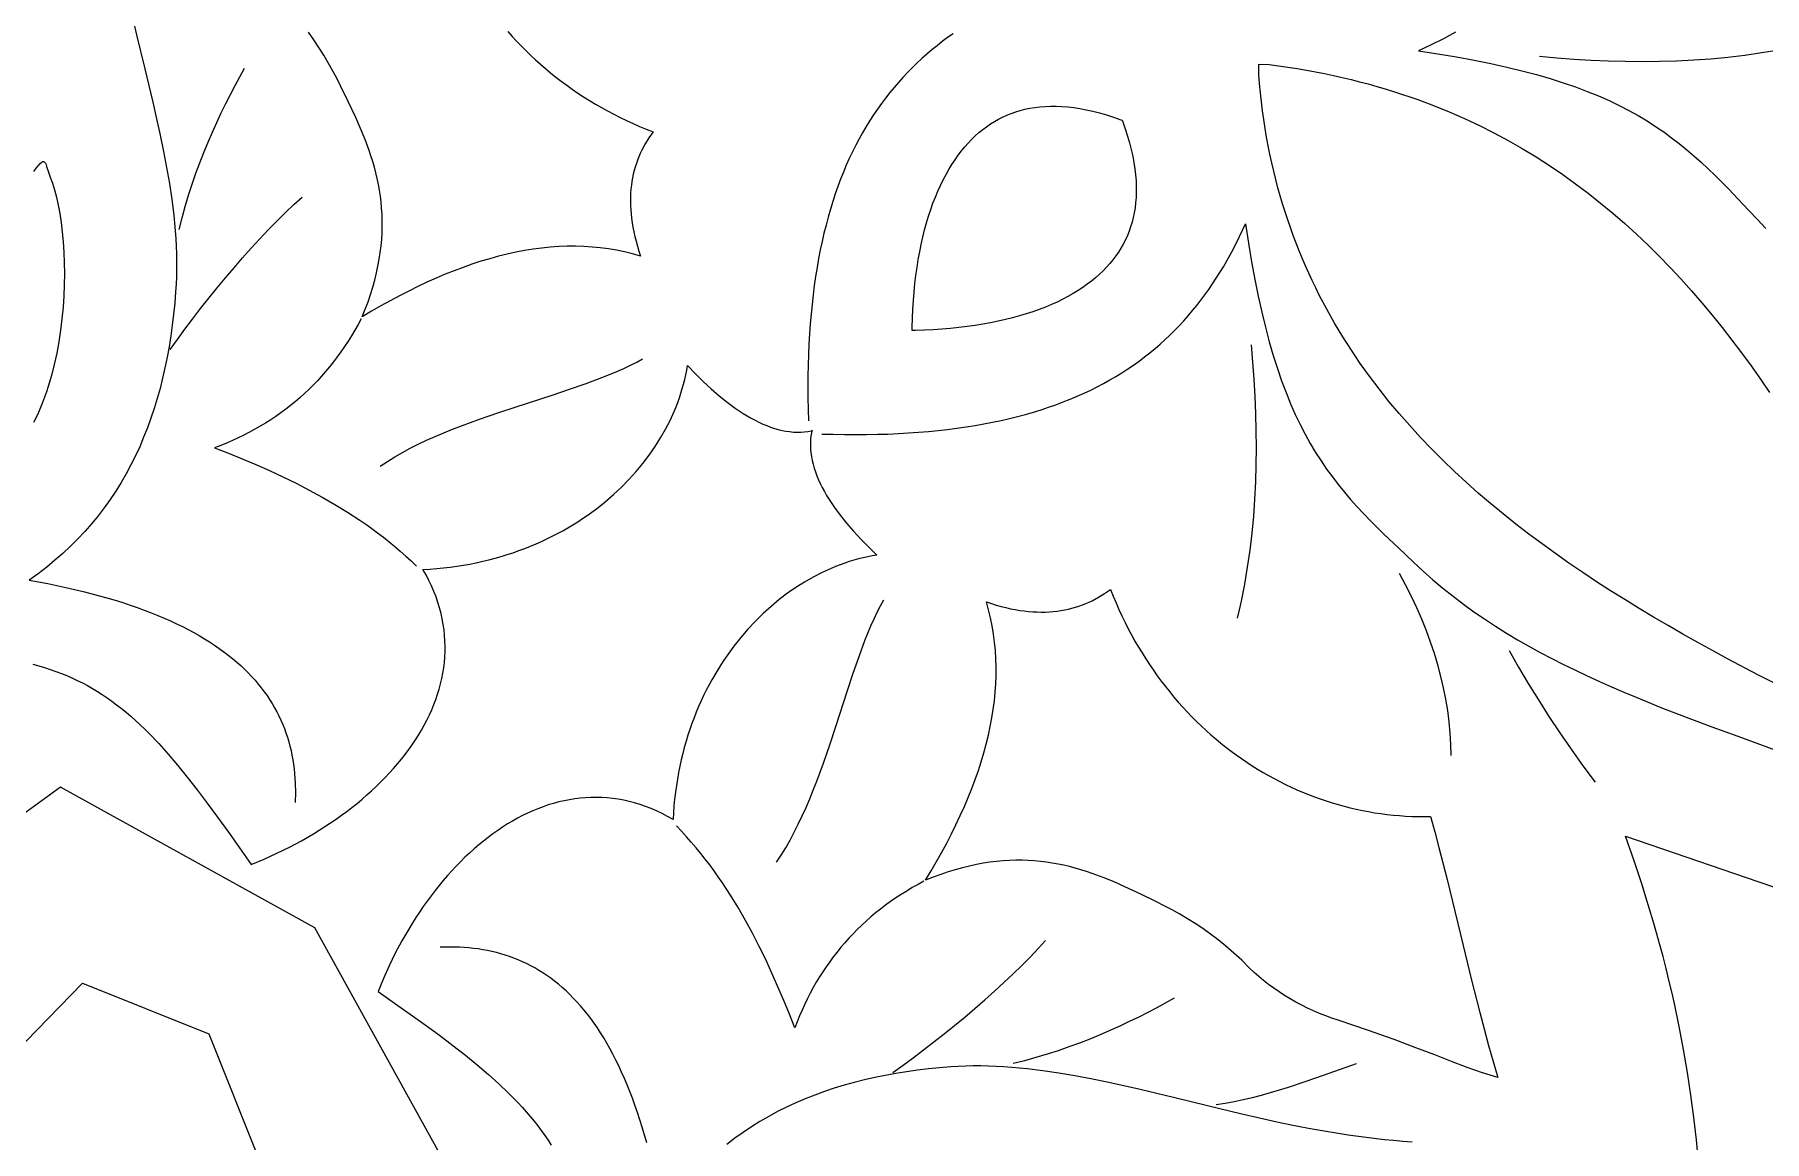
# Model space of a CAD drawing. Extents: x -332 to 348, y -263 to 352.
# Drawn here: x -240.91 to -206.99, y 170.19 to 191.89 of the extents above; entities that cross this region are included whole.
import ezdxf

# ---------------------------------------------------------------- set-up
doc = ezdxf.new("R2010")
doc.units = 0
doc.layers.add('LAYER_1', color=18, linetype='CONTINUOUS')
doc.layers.add('LAYER_2', color=174, linetype='CONTINUOUS')

msp = doc.modelspace()

# ---------------------------------------------------------------- linework, layer by layer
at = {"layer": 'LAYER_1'}
for points in [[(-231.63, 191.948), (-231.545, 191.853), (-231.458, 191.758), (-231.368, 191.666), (-231.277, 191.574), (-231.183, 191.484), (-231.088, 191.395), (-230.991, 191.308), (-230.891, 191.223), (-230.79, 191.139), (-230.687, 191.056), (-230.581, 190.975), (-230.474, 190.896), (-230.365, 190.819), (-230.255, 190.743), (-230.142, 190.669), (-230.027, 190.597), (-229.911, 190.527), (-229.792, 190.458), (-229.672, 190.391), (-229.55, 190.327), (-229.426, 190.264), (-229.301, 190.203), (-229.174, 190.144), (-229.044, 190.087), (-228.914, 190.032), (-228.781, 189.98), (-228.862, 189.864), (-228.935, 189.745), (-229.001, 189.621), (-229.031, 189.558), (-229.059, 189.493), (-229.085, 189.427), (-229.109, 189.36), (-229.131, 189.292), (-229.151, 189.223), (-229.168, 189.152), (-229.183, 189.08), (-229.196, 189.007), (-229.207, 188.933), (-229.215, 188.857), (-229.221, 188.78), (-229.224, 188.701), (-229.225, 188.621), (-229.224, 188.54), (-229.219, 188.457), (-229.212, 188.373), (-229.203, 188.287), (-229.191, 188.2), (-229.176, 188.111), (-229.158, 188.02), (-229.137, 187.928), (-229.114, 187.835), (-229.087, 187.739), (-229.058, 187.642), (-229.026, 187.544), (-229.182, 187.588), (-229.339, 187.626), (-229.497, 187.659), (-229.656, 187.686), (-229.816, 187.707), (-229.977, 187.723), (-230.139, 187.733), (-230.302, 187.738), (-230.466, 187.737), (-230.631, 187.731), (-230.797, 187.72), (-230.964, 187.703), (-231.132, 187.681), (-231.3, 187.654), (-231.47, 187.622), (-231.641, 187.585), (-231.812, 187.542), (-231.984, 187.495), (-232.158, 187.443), (-232.332, 187.387), (-232.507, 187.325), (-232.682, 187.259), (-232.859, 187.188), (-233.036, 187.113), (-233.215, 187.033), (-233.394, 186.949), (-233.573, 186.86), (-233.754, 186.767), (-233.935, 186.67), (-234.117, 186.569), (-234.3, 186.463), (-234.484, 186.353), (-234.424, 186.503), (-234.37, 186.649), (-234.321, 186.794), (-234.277, 186.936), (-234.239, 187.076), (-234.204, 187.214), (-234.175, 187.349), (-234.15, 187.483), (-234.13, 187.614), (-234.114, 187.744), (-234.102, 187.872), (-234.095, 187.998), (-234.091, 188.122), (-234.091, 188.245), (-234.095, 188.366), (-234.103, 188.485), (-234.114, 188.604), (-234.128, 188.721), (-234.146, 188.836), (-234.166, 188.951), (-234.19, 189.064), (-234.216, 189.177), (-234.246, 189.288), (-234.278, 189.399), (-234.312, 189.509), (-234.349, 189.618), (-234.429, 189.834), (-234.517, 190.048), (-234.612, 190.261), (-234.758, 190.574), (-234.907, 190.882), (-234.984, 191.034), (-235.065, 191.185), (-235.149, 191.336), (-235.238, 191.487), (-235.332, 191.637), (-235.432, 191.788), (-235.539, 191.939)], [(-206.523, 179.033), (-207.119, 179.338), (-207.711, 179.651), (-208.005, 179.81), (-208.297, 179.971), (-208.587, 180.134), (-208.875, 180.299), (-209.161, 180.466), (-209.445, 180.636), (-209.726, 180.809), (-210.004, 180.984), (-210.279, 181.161), (-210.552, 181.342), (-210.821, 181.525), (-211.086, 181.712), (-211.349, 181.901), (-211.607, 182.094), (-211.861, 182.29), (-212.112, 182.49), (-212.358, 182.693), (-212.599, 182.9), (-212.836, 183.11), (-213.068, 183.324), (-213.295, 183.542), (-213.517, 183.765), (-213.734, 183.991), (-213.945, 184.222), (-214.151, 184.456), (-214.351, 184.696), (-214.544, 184.94), (-214.732, 185.188), (-214.913, 185.441), (-215.088, 185.699), (-215.255, 185.963), (-215.417, 186.231), (-215.571, 186.504), (-215.717, 186.782), (-215.788, 186.924), (-215.857, 187.066), (-215.924, 187.21), (-215.989, 187.355), (-216.052, 187.502), (-216.113, 187.65), (-216.172, 187.8), (-216.229, 187.951), (-216.284, 188.103), (-216.337, 188.257), (-216.388, 188.412), (-216.437, 188.569), (-216.483, 188.728), (-216.528, 188.887), (-216.571, 189.049), (-216.611, 189.212), (-216.649, 189.376), (-216.685, 189.542), (-216.719, 189.709), (-216.75, 189.878), (-216.779, 190.049), (-216.806, 190.221), (-216.83, 190.395), (-216.853, 190.571), (-216.872, 190.748), (-216.89, 190.927), (-216.905, 191.107), (-216.903, 191.307), (-216.702, 191.302), (-216.516, 191.277), (-216.332, 191.25), (-216.15, 191.221), (-215.97, 191.191), (-215.791, 191.158), (-215.615, 191.123), (-215.44, 191.086), (-215.267, 191.047), (-215.095, 191.007), (-214.926, 190.964), (-214.758, 190.92), (-214.592, 190.873), (-214.427, 190.825), (-214.264, 190.775), (-214.103, 190.723), (-213.944, 190.669), (-213.786, 190.613), (-213.475, 190.496), (-213.17, 190.373), (-212.871, 190.242), (-212.579, 190.105), (-212.293, 189.961), (-212.012, 189.81), (-211.737, 189.653), (-211.467, 189.49), (-211.204, 189.321), (-210.945, 189.146), (-210.692, 188.965), (-210.443, 188.778), (-210.2, 188.586), (-209.962, 188.388), (-209.728, 188.186), (-209.499, 187.978), (-209.275, 187.765), (-209.055, 187.547), (-208.839, 187.324), (-208.627, 187.097), (-208.419, 186.866), (-208.215, 186.63), (-208.015, 186.39), (-207.819, 186.146), (-207.626, 185.898), (-207.437, 185.646), (-207.251, 185.391), (-207.068, 185.132), (-206.888, 184.87)], [(-240.925, 189.204), (-240.875, 189.272), (-240.832, 189.324), (-240.797, 189.362), (-240.769, 189.387), (-240.746, 189.399), (-240.736, 189.401), (-240.727, 189.399), (-240.718, 189.396), (-240.711, 189.389), (-240.697, 189.369), (-240.684, 189.34), (-240.672, 189.303), (-240.642, 189.208), (-240.623, 189.153), (-240.6, 189.093), (-240.556, 188.975), (-240.515, 188.844), (-240.477, 188.7), (-240.443, 188.545), (-240.413, 188.378), (-240.387, 188.201), (-240.365, 188.016), (-240.347, 187.822), (-240.334, 187.621), (-240.326, 187.414), (-240.324, 187.201), (-240.327, 186.984), (-240.336, 186.764), (-240.35, 186.541), (-240.371, 186.317), (-240.399, 186.091), (-240.433, 185.867), (-240.474, 185.643), (-240.522, 185.422), (-240.578, 185.203), (-240.641, 184.989), (-240.676, 184.884), (-240.713, 184.78), (-240.751, 184.677), (-240.792, 184.576), (-240.835, 184.477), (-240.88, 184.38), (-240.927, 184.284)], [(-240.941, 179.541), (-240.825, 179.51), (-240.712, 179.477), (-240.6, 179.441), (-240.491, 179.403), (-240.384, 179.363), (-240.278, 179.32), (-240.175, 179.275), (-240.072, 179.227), (-239.972, 179.177), (-239.872, 179.124), (-239.774, 179.068), (-239.678, 179.01), (-239.582, 178.949), (-239.487, 178.885), (-239.393, 178.818), (-239.3, 178.749), (-239.207, 178.676), (-239.115, 178.601), (-239.023, 178.522), (-238.932, 178.441), (-238.84, 178.356), (-238.749, 178.269), (-238.658, 178.178), (-238.475, 177.986), (-238.291, 177.781), (-238.105, 177.562), (-237.915, 177.329), (-237.722, 177.082), (-237.523, 176.819), (-237.319, 176.542), (-237.108, 176.249), (-236.89, 175.941), (-236.664, 175.616), (-236.408, 175.721), (-236.158, 175.835), (-235.913, 175.955), (-235.674, 176.083), (-235.442, 176.217), (-235.328, 176.287), (-235.216, 176.358), (-235.106, 176.43), (-234.998, 176.504), (-234.891, 176.58), (-234.787, 176.657), (-234.685, 176.735), (-234.585, 176.815), (-234.487, 176.896), (-234.392, 176.979), (-234.299, 177.063), (-234.208, 177.148), (-234.119, 177.234), (-234.033, 177.321), (-233.95, 177.41), (-233.869, 177.499), (-233.791, 177.59), (-233.715, 177.682), (-233.643, 177.774), (-233.573, 177.868), (-233.506, 177.963), (-233.442, 178.058), (-233.38, 178.155), (-233.322, 178.252), (-233.268, 178.35), (-233.216, 178.449), (-233.167, 178.549), (-233.122, 178.649), (-233.08, 178.75), (-233.042, 178.852), (-233.007, 178.954), (-232.976, 179.057), (-232.948, 179.16), (-232.923, 179.264), (-232.903, 179.369), (-232.886, 179.474), (-232.873, 179.579), (-232.864, 179.685), (-232.859, 179.791), (-232.858, 179.897), (-232.861, 180.004), (-232.868, 180.111), (-232.879, 180.218), (-232.894, 180.325), (-232.914, 180.433), (-232.938, 180.54), (-232.966, 180.648), (-232.999, 180.756), (-233.036, 180.863), (-233.078, 180.971), (-233.125, 181.079), (-233.176, 181.186), (-233.232, 181.294), (-233.293, 181.401), (-233.157, 181.409), (-233.022, 181.419), (-232.89, 181.432), (-232.758, 181.448), (-232.628, 181.466), (-232.499, 181.486), (-232.372, 181.508), (-232.247, 181.533), (-232.122, 181.561), (-232, 181.59), (-231.879, 181.622), (-231.759, 181.656), (-231.641, 181.692), (-231.525, 181.73), (-231.41, 181.77), (-231.297, 181.812), (-231.186, 181.857), (-231.076, 181.903), (-230.968, 181.951), (-230.861, 182), (-230.757, 182.052), (-230.653, 182.106), (-230.552, 182.161), (-230.453, 182.217), (-230.355, 182.276), (-230.259, 182.336), (-230.165, 182.398), (-230.073, 182.461), (-229.893, 182.591), (-229.722, 182.728), (-229.558, 182.869), (-229.402, 183.015), (-229.253, 183.166), (-229.113, 183.322), (-228.981, 183.481), (-228.857, 183.644), (-228.742, 183.81), (-228.635, 183.979), (-228.537, 184.151), (-228.448, 184.325), (-228.368, 184.501), (-228.331, 184.589), (-228.297, 184.678), (-228.265, 184.767), (-228.235, 184.857), (-228.208, 184.947), (-228.182, 185.037), (-228.16, 185.127), (-228.139, 185.218), (-228.122, 185.308), (-228.106, 185.398), (-227.952, 185.238), (-227.796, 185.085), (-227.64, 184.941), (-227.484, 184.805), (-227.327, 184.68), (-227.171, 184.565), (-227.093, 184.512), (-227.015, 184.461), (-226.937, 184.413), (-226.86, 184.369), (-226.782, 184.327), (-226.705, 184.288), (-226.629, 184.253), (-226.552, 184.221), (-226.476, 184.192), (-226.401, 184.167), (-226.326, 184.146), (-226.251, 184.128), (-226.177, 184.113), (-226.103, 184.103), (-226.03, 184.096), (-225.958, 184.093), (-225.886, 184.094), (-225.815, 184.099), (-225.744, 184.109), (-225.675, 184.122), (-225.663, 184.134), (-225.666, 184.125), (-225.656, 184.127), (-225.668, 184.115), (-225.681, 184.046), (-225.691, 183.975), (-225.696, 183.904), (-225.697, 183.832), (-225.694, 183.76), (-225.687, 183.687), (-225.677, 183.613), (-225.662, 183.539), (-225.644, 183.464), (-225.623, 183.389), (-225.598, 183.314), (-225.569, 183.238), (-225.537, 183.161), (-225.502, 183.085), (-225.463, 183.008), (-225.421, 182.93), (-225.377, 182.853), (-225.329, 182.775), (-225.278, 182.697), (-225.225, 182.619), (-225.11, 182.463), (-224.985, 182.306), (-224.849, 182.15), (-224.705, 181.994), (-224.552, 181.838), (-224.392, 181.684), (-224.482, 181.668), (-224.573, 181.651), (-224.663, 181.63), (-224.753, 181.608), (-224.843, 181.583), (-224.933, 181.555), (-225.023, 181.525), (-225.112, 181.493), (-225.201, 181.459), (-225.29, 181.422), (-225.465, 181.342), (-225.639, 181.253), (-225.811, 181.155), (-225.98, 181.048), (-226.146, 180.933), (-226.309, 180.809), (-226.468, 180.677), (-226.624, 180.537), (-226.775, 180.388), (-226.921, 180.232), (-227.062, 180.068), (-227.199, 179.897), (-227.329, 179.717), (-227.392, 179.625), (-227.454, 179.531), (-227.514, 179.435), (-227.573, 179.337), (-227.629, 179.238), (-227.684, 179.137), (-227.738, 179.034), (-227.79, 178.929), (-227.839, 178.822), (-227.887, 178.714), (-227.933, 178.604), (-227.978, 178.493), (-228.02, 178.38), (-228.06, 178.265), (-228.098, 178.149), (-228.134, 178.031), (-228.168, 177.911), (-228.2, 177.79), (-228.229, 177.668), (-228.257, 177.543), (-228.282, 177.418), (-228.304, 177.291), (-228.324, 177.162), (-228.342, 177.032), (-228.358, 176.9), (-228.371, 176.768), (-228.381, 176.633), (-228.389, 176.497), (-228.496, 176.558), (-228.603, 176.614), (-228.711, 176.665), (-228.819, 176.712), (-228.927, 176.754), (-229.034, 176.791), (-229.142, 176.824), (-229.25, 176.852), (-229.357, 176.876), (-229.465, 176.896), (-229.572, 176.911), (-229.679, 176.922), (-229.786, 176.929), (-229.893, 176.932), (-229.999, 176.931), (-230.105, 176.926), (-230.211, 176.917), (-230.316, 176.904), (-230.421, 176.887), (-230.526, 176.867), (-230.63, 176.842), (-230.733, 176.814), (-230.836, 176.783), (-230.938, 176.748), (-231.04, 176.71), (-231.141, 176.668), (-231.241, 176.623), (-231.341, 176.574), (-231.44, 176.522), (-231.538, 176.468), (-231.635, 176.41), (-231.732, 176.348), (-231.827, 176.284), (-231.922, 176.217), (-232.016, 176.148), (-232.108, 176.075), (-232.2, 175.999), (-232.291, 175.921), (-232.38, 175.84), (-232.469, 175.757), (-232.556, 175.671), (-232.642, 175.582), (-232.727, 175.491), (-232.811, 175.398), (-232.894, 175.303), (-232.975, 175.205), (-233.055, 175.105), (-233.133, 175.003), (-233.21, 174.899), (-233.286, 174.792), (-233.36, 174.684), (-233.432, 174.574), (-233.503, 174.462), (-233.573, 174.348), (-233.707, 174.116), (-233.835, 173.877), (-233.955, 173.632), (-234.069, 173.382), (-234.174, 173.126), (-233.849, 172.9), (-233.541, 172.682), (-233.248, 172.471), (-232.971, 172.267), (-232.708, 172.068), (-232.461, 171.875), (-232.228, 171.685), (-232.009, 171.499), (-231.804, 171.315), (-231.613, 171.132), (-231.522, 171.041), (-231.434, 170.95), (-231.349, 170.858), (-231.268, 170.767), (-231.189, 170.675), (-231.114, 170.583), (-231.041, 170.49), (-230.972, 170.397), (-230.905, 170.303), (-230.841, 170.208), (-230.78, 170.112)], [(-232.658, 169.388), (-235.415, 174.375), (-240.402, 177.132), (-242.778, 175.406)], [(-208.28, 169.784), (-208.321, 170.218), (-208.371, 170.656), (-208.429, 171.096), (-208.496, 171.54), (-208.573, 171.987), (-208.659, 172.437), (-208.755, 172.891), (-208.807, 173.119), (-208.861, 173.348), (-208.917, 173.578), (-208.977, 173.809), (-209.038, 174.041), (-209.103, 174.273), (-209.17, 174.507), (-209.24, 174.742), (-209.312, 174.977), (-209.387, 175.214), (-209.465, 175.451), (-209.546, 175.689), (-209.63, 175.929), (-209.716, 176.169), (-206.621, 175.112)]]:
    msp.add_lwpolyline(points, dxfattribs=at)
for points in [[(-220.879, 190.484), (-220.767, 190.479), (-220.651, 190.47), (-220.533, 190.456), (-220.411, 190.438), (-220.286, 190.415), (-220.157, 190.386), (-220.025, 190.353), (-219.89, 190.314), (-219.752, 190.269), (-219.611, 190.219), (-219.582, 190.208), (-219.571, 190.179), (-219.521, 190.038), (-219.476, 189.9), (-219.437, 189.765), (-219.404, 189.633), (-219.375, 189.504), (-219.352, 189.379), (-219.334, 189.257), (-219.32, 189.139), (-219.311, 189.023), (-219.306, 188.911), (-219.306, 188.802), (-219.31, 188.696), (-219.318, 188.593), (-219.33, 188.493), (-219.346, 188.396), (-219.366, 188.301), (-219.389, 188.209), (-219.416, 188.12), (-219.447, 188.032), (-219.481, 187.947), (-219.519, 187.864), (-219.561, 187.782), (-219.606, 187.703), (-219.654, 187.625), (-219.707, 187.548), (-219.763, 187.473), (-219.823, 187.4), (-219.887, 187.328), (-219.955, 187.258), (-220.027, 187.189), (-220.103, 187.122), (-220.183, 187.057), (-220.267, 186.992), (-220.355, 186.93), (-220.447, 186.869), (-220.544, 186.81), (-220.645, 186.753), (-220.749, 186.698), (-220.858, 186.645), (-220.971, 186.594), (-221.088, 186.545), (-221.209, 186.498), (-221.334, 186.454), (-221.463, 186.411), (-221.595, 186.372), (-221.731, 186.334), (-221.871, 186.299), (-222.015, 186.267), (-222.162, 186.237), (-222.313, 186.209), (-222.467, 186.185), (-222.624, 186.163), (-222.785, 186.143), (-222.949, 186.127), (-223.116, 186.113), (-223.286, 186.102), (-223.459, 186.094), (-223.636, 186.089), (-223.702, 186.088), (-223.701, 186.154), (-223.696, 186.331), (-223.688, 186.504), (-223.677, 186.674), (-223.663, 186.841), (-223.647, 187.005), (-223.627, 187.166), (-223.605, 187.323), (-223.581, 187.477), (-223.553, 187.628), (-223.523, 187.775), (-223.491, 187.919), (-223.456, 188.059), (-223.418, 188.195), (-223.379, 188.327), (-223.336, 188.456), (-223.292, 188.581), (-223.245, 188.702), (-223.196, 188.819), (-223.145, 188.932), (-223.092, 189.041), (-223.037, 189.145), (-222.98, 189.246), (-222.921, 189.343), (-222.86, 189.435), (-222.798, 189.523), (-222.733, 189.607), (-222.668, 189.687), (-222.601, 189.763), (-222.532, 189.835), (-222.462, 189.903), (-222.39, 189.967), (-222.317, 190.027), (-222.242, 190.083), (-222.165, 190.136), (-222.087, 190.184), (-222.008, 190.229), (-221.926, 190.271), (-221.843, 190.309), (-221.758, 190.343), (-221.67, 190.374), (-221.581, 190.401), (-221.489, 190.424), (-221.394, 190.444), (-221.297, 190.46), (-221.197, 190.472), (-221.094, 190.48), (-220.988, 190.484)], [(-219.758, 180.876), (-219.703, 180.746), (-219.646, 180.617), (-219.587, 180.489), (-219.526, 180.364), (-219.464, 180.24), (-219.399, 180.118), (-219.332, 179.998), (-219.264, 179.879), (-219.193, 179.763), (-219.121, 179.648), (-219.047, 179.536), (-218.971, 179.425), (-218.894, 179.316), (-218.815, 179.209), (-218.734, 179.103), (-218.651, 179), (-218.567, 178.899), (-218.482, 178.799), (-218.395, 178.702), (-218.306, 178.607), (-218.216, 178.513), (-218.125, 178.422), (-218.032, 178.332), (-217.937, 178.245), (-217.842, 178.16), (-217.745, 178.077), (-217.647, 177.995), (-217.547, 177.916), (-217.447, 177.839), (-217.345, 177.764), (-217.242, 177.692), (-217.138, 177.621), (-217.033, 177.552), (-216.927, 177.486), (-216.82, 177.422), (-216.711, 177.36), (-216.602, 177.3), (-216.492, 177.242), (-216.381, 177.187), (-216.27, 177.134), (-216.157, 177.083), (-216.044, 177.034), (-215.929, 176.988), (-215.814, 176.944), (-215.699, 176.902), (-215.583, 176.863), (-215.466, 176.825), (-215.348, 176.791), (-215.23, 176.758), (-215.112, 176.728), (-214.993, 176.7), (-214.873, 176.675), (-214.753, 176.652), (-214.632, 176.631), (-214.512, 176.613), (-214.391, 176.598), (-214.269, 176.584), (-214.147, 176.574), (-214.025, 176.565), (-213.903, 176.56), (-213.781, 176.556), (-213.658, 176.555), (-213.535, 176.557), (-213.453, 176.258), (-213.372, 175.952), (-213.212, 175.325), (-212.898, 174.029), (-212.737, 173.372), (-212.572, 172.717), (-212.486, 172.392), (-212.398, 172.07), (-212.308, 171.752), (-212.215, 171.437), (-212.369, 171.485), (-212.52, 171.534), (-212.817, 171.638), (-213.122, 171.754), (-213.451, 171.881), (-213.822, 172.024), (-214.251, 172.183), (-214.754, 172.361), (-215.039, 172.459), (-215.348, 172.561), (-215.469, 172.602), (-215.59, 172.647), (-215.71, 172.695), (-215.829, 172.746), (-215.946, 172.8), (-216.062, 172.858), (-216.177, 172.918), (-216.289, 172.981), (-216.399, 173.047), (-216.506, 173.116), (-216.611, 173.188), (-216.713, 173.262), (-216.811, 173.339), (-216.905, 173.418), (-216.996, 173.5), (-217.083, 173.584), (-217.239, 173.738), (-217.394, 173.88), (-217.547, 174.013), (-217.7, 174.136), (-217.851, 174.251), (-218.002, 174.358), (-218.153, 174.458), (-218.303, 174.552), (-218.454, 174.641), (-218.605, 174.725), (-218.756, 174.806), (-218.908, 174.883), (-219.216, 175.032), (-219.529, 175.178), (-219.742, 175.273), (-219.956, 175.361), (-220.172, 175.441), (-220.281, 175.478), (-220.391, 175.512), (-220.502, 175.544), (-220.613, 175.574), (-220.726, 175.6), (-220.839, 175.624), (-220.954, 175.644), (-221.069, 175.662), (-221.186, 175.676), (-221.305, 175.687), (-221.424, 175.695), (-221.545, 175.699), (-221.668, 175.699), (-221.792, 175.695), (-221.919, 175.688), (-222.046, 175.676), (-222.176, 175.66), (-222.307, 175.64), (-222.441, 175.615), (-222.576, 175.586), (-222.714, 175.552), (-222.854, 175.513), (-222.996, 175.469), (-223.141, 175.42), (-223.287, 175.366), (-223.437, 175.306), (-223.327, 175.49), (-223.222, 175.673), (-223.12, 175.855), (-223.023, 176.036), (-222.93, 176.217), (-222.841, 176.396), (-222.757, 176.575), (-222.677, 176.754), (-222.602, 176.931), (-222.531, 177.108), (-222.465, 177.283), (-222.403, 177.458), (-222.347, 177.632), (-222.295, 177.806), (-222.248, 177.978), (-222.205, 178.149), (-222.168, 178.32), (-222.136, 178.49), (-222.109, 178.658), (-222.087, 178.826), (-222.07, 178.993), (-222.059, 179.159), (-222.053, 179.324), (-222.052, 179.488), (-222.057, 179.651), (-222.067, 179.813), (-222.083, 179.974), (-222.104, 180.134), (-222.131, 180.293), (-222.164, 180.451), (-222.202, 180.608), (-222.246, 180.764), (-222.148, 180.732), (-222.051, 180.703), (-221.955, 180.676), (-221.862, 180.653), (-221.77, 180.632), (-221.679, 180.614), (-221.59, 180.599), (-221.503, 180.587), (-221.417, 180.578), (-221.333, 180.571), (-221.25, 180.567), (-221.169, 180.565), (-221.089, 180.566), (-221.01, 180.569), (-220.933, 180.575), (-220.857, 180.583), (-220.783, 180.594), (-220.71, 180.607), (-220.638, 180.622), (-220.567, 180.639), (-220.498, 180.659), (-220.43, 180.681), (-220.363, 180.705), (-220.297, 180.731), (-220.232, 180.759), (-220.169, 180.789), (-220.045, 180.855), (-219.926, 180.928), (-219.81, 181.009)], [(-237.492, 172.298), (-236.503, 169.823), (-240.395, 166.032), (-244.051, 165.739), (-243.758, 169.395), (-239.967, 173.287)]]:
    msp.add_lwpolyline(points, close=True, dxfattribs=at)
at = {"layer": 'LAYER_2'}
for points in [[(-239.07, 192.557), (-238.908, 191.882), (-238.746, 191.217), (-238.589, 190.561), (-238.515, 190.237), (-238.444, 189.915), (-238.379, 189.596), (-238.319, 189.28), (-238.265, 188.966), (-238.219, 188.655), (-238.181, 188.346), (-238.166, 188.193), (-238.152, 188.041), (-238.141, 187.889), (-238.133, 187.738), (-238.127, 187.587), (-238.125, 187.437), (-238.125, 187.288), (-238.127, 187.14), (-238.134, 186.992), (-238.143, 186.845), (-238.161, 186.625), (-238.183, 186.408), (-238.209, 186.192), (-238.239, 185.979), (-238.272, 185.769), (-238.31, 185.561), (-238.352, 185.355), (-238.398, 185.152), (-238.449, 184.952), (-238.504, 184.754), (-238.563, 184.56), (-238.627, 184.367), (-238.696, 184.178), (-238.77, 183.992), (-238.848, 183.808), (-238.932, 183.628), (-239.02, 183.451), (-239.114, 183.276), (-239.213, 183.105), (-239.317, 182.937), (-239.427, 182.773), (-239.542, 182.612), (-239.662, 182.454), (-239.789, 182.299), (-239.921, 182.148), (-240.059, 182.001), (-240.203, 181.857), (-240.353, 181.717), (-240.509, 181.58), (-240.671, 181.447), (-240.839, 181.318), (-241.014, 181.193), (-240.646, 181.124), (-240.293, 181.05), (-239.956, 180.97), (-239.634, 180.886), (-239.327, 180.797), (-239.179, 180.75), (-239.035, 180.703), (-238.894, 180.654), (-238.757, 180.604), (-238.623, 180.553), (-238.493, 180.501), (-238.367, 180.447), (-238.244, 180.393), (-238.124, 180.337), (-238.008, 180.28), (-237.895, 180.222), (-237.785, 180.163), (-237.679, 180.103), (-237.576, 180.042), (-237.477, 179.98), (-237.38, 179.917), (-237.287, 179.852), (-237.197, 179.787), (-237.11, 179.721), (-237.026, 179.653), (-236.945, 179.585), (-236.867, 179.516), (-236.792, 179.445), (-236.721, 179.374), (-236.652, 179.302), (-236.586, 179.229), (-236.523, 179.154), (-236.463, 179.079), (-236.405, 179.003), (-236.351, 178.927), (-236.299, 178.849), (-236.25, 178.77), (-236.203, 178.69), (-236.159, 178.61), (-236.118, 178.529), (-236.08, 178.447), (-236.044, 178.364), (-236.01, 178.28), (-235.979, 178.195), (-235.951, 178.11), (-235.925, 178.023), (-235.901, 177.936), (-235.88, 177.849), (-235.861, 177.76), (-235.845, 177.671), (-235.831, 177.581), (-235.819, 177.49), (-235.809, 177.398), (-235.796, 177.213), (-235.792, 177.025), (-235.796, 176.834)], [(-222.899, 191.906), (-223.005, 191.829), (-223.11, 191.751), (-223.213, 191.671), (-223.314, 191.588), (-223.414, 191.504), (-223.511, 191.417), (-223.607, 191.329), (-223.7, 191.238), (-223.792, 191.145), (-223.882, 191.049), (-223.97, 190.952), (-224.056, 190.852), (-224.14, 190.75), (-224.222, 190.645), (-224.303, 190.538), (-224.381, 190.428), (-224.457, 190.316), (-224.531, 190.202), (-224.603, 190.085), (-224.673, 189.965), (-224.741, 189.843), (-224.807, 189.718), (-224.871, 189.59), (-224.933, 189.459), (-224.992, 189.326), (-225.05, 189.19), (-225.105, 189.051), (-225.158, 188.909), (-225.209, 188.764), (-225.257, 188.616), (-225.304, 188.466), (-225.348, 188.312), (-225.39, 188.155), (-225.43, 187.995), (-225.467, 187.832), (-225.502, 187.665), (-225.535, 187.496), (-225.566, 187.323), (-225.594, 187.147), (-225.619, 186.967), (-225.643, 186.785), (-225.664, 186.599), (-225.682, 186.409), (-225.699, 186.216), (-225.712, 186.019), (-225.724, 185.819), (-225.733, 185.615), (-225.739, 185.408), (-225.743, 185.197), (-225.744, 184.982), (-225.743, 184.764), (-225.739, 184.542), (-225.733, 184.316)], [(-213.044, 191.937), (-213.161, 191.872), (-213.28, 191.808), (-213.522, 191.685), (-213.771, 191.57), (-213.39, 191.512), (-213.027, 191.451), (-212.682, 191.387), (-212.353, 191.321), (-212.04, 191.252), (-211.743, 191.179), (-211.461, 191.105), (-211.192, 191.027), (-210.937, 190.946), (-210.695, 190.862), (-210.464, 190.776), (-210.244, 190.687), (-210.035, 190.594), (-209.836, 190.499), (-209.646, 190.401), (-209.464, 190.3), (-209.29, 190.196), (-209.124, 190.089), (-208.963, 189.979), (-208.808, 189.866), (-208.658, 189.75), (-208.512, 189.632), (-208.37, 189.51), (-208.231, 189.385), (-208.094, 189.257), (-207.958, 189.127), (-207.688, 188.856), (-207.416, 188.573), (-207.135, 188.278), (-206.96, 188.089)], [(-206.039, 191.725), (-206.205, 191.686), (-206.371, 191.65), (-206.705, 191.585), (-207.038, 191.529), (-207.372, 191.481), (-207.706, 191.441), (-208.041, 191.41), (-208.375, 191.386), (-208.71, 191.369), (-209.046, 191.359), (-209.381, 191.355), (-209.717, 191.358), (-210.053, 191.367), (-210.389, 191.382), (-210.725, 191.402), (-211.062, 191.426), (-211.399, 191.456)], [(-238.071, 188.068), (-238.015, 188.296), (-237.954, 188.52), (-237.889, 188.741), (-237.819, 188.957), (-237.746, 189.169), (-237.67, 189.376), (-237.59, 189.58), (-237.508, 189.78), (-237.423, 189.975), (-237.337, 190.167), (-237.248, 190.354), (-237.158, 190.538), (-237.067, 190.717), (-236.975, 190.893), (-236.79, 191.232)], [(-238.251, 185.713), (-238.109, 185.91), (-237.962, 186.11), (-237.81, 186.312), (-237.653, 186.515), (-237.493, 186.718), (-237.33, 186.92), (-237.165, 187.12), (-236.997, 187.318), (-236.829, 187.513), (-236.66, 187.703), (-236.49, 187.887), (-236.322, 188.066), (-236.154, 188.238), (-235.988, 188.402), (-235.824, 188.557), (-235.663, 188.703)], [(-225.474, 184.057), (-225.248, 184.051), (-225.026, 184.047), (-224.808, 184.046), (-224.593, 184.047), (-224.382, 184.051), (-224.175, 184.057), (-223.971, 184.066), (-223.771, 184.078), (-223.574, 184.091), (-223.381, 184.108), (-223.192, 184.126), (-223.005, 184.147), (-222.823, 184.171), (-222.643, 184.196), (-222.467, 184.224), (-222.294, 184.255), (-222.125, 184.288), (-221.958, 184.323), (-221.795, 184.36), (-221.635, 184.4), (-221.478, 184.442), (-221.324, 184.486), (-221.174, 184.533), (-221.026, 184.581), (-220.881, 184.632), (-220.739, 184.685), (-220.6, 184.74), (-220.464, 184.798), (-220.331, 184.857), (-220.2, 184.919), (-220.072, 184.983), (-219.947, 185.049), (-219.825, 185.117), (-219.705, 185.187), (-219.588, 185.259), (-219.474, 185.333), (-219.362, 185.409), (-219.252, 185.487), (-219.145, 185.568), (-219.04, 185.65), (-218.938, 185.734), (-218.838, 185.82), (-218.741, 185.908), (-218.645, 185.998), (-218.552, 186.09), (-218.461, 186.183), (-218.373, 186.279), (-218.286, 186.376), (-218.202, 186.476), (-218.119, 186.577), (-218.039, 186.68), (-217.961, 186.785), (-217.884, 186.891), (-217.81, 187), (-217.737, 187.11), (-217.667, 187.221), (-217.598, 187.335), (-217.531, 187.45), (-217.465, 187.567), (-217.402, 187.686), (-217.279, 187.928), (-217.163, 188.177), (-217.105, 187.796), (-217.045, 187.433), (-216.981, 187.088), (-216.915, 186.759), (-216.845, 186.447), (-216.773, 186.15), (-216.698, 185.867), (-216.62, 185.599), (-216.54, 185.343), (-216.456, 185.101), (-216.37, 184.87), (-216.28, 184.651), (-216.188, 184.442), (-216.093, 184.242), (-215.995, 184.052), (-215.894, 183.871), (-215.79, 183.697), (-215.683, 183.53), (-215.573, 183.369), (-215.46, 183.214), (-215.344, 183.064), (-215.225, 182.919), (-215.104, 182.776), (-214.979, 182.637), (-214.851, 182.5), (-214.72, 182.364), (-214.45, 182.094), (-214.167, 181.822), (-213.872, 181.542), (-213.683, 181.367), (-213.49, 181.197), (-213.294, 181.034), (-213.094, 180.875), (-212.891, 180.722), (-212.685, 180.573), (-212.475, 180.43), (-212.262, 180.29), (-212.047, 180.155), (-211.828, 180.024), (-211.607, 179.897), (-211.383, 179.774), (-211.156, 179.654), (-210.927, 179.538), (-210.696, 179.424), (-210.462, 179.313), (-210.226, 179.205), (-209.988, 179.099), (-209.748, 178.996), (-209.506, 178.894), (-209.017, 178.696), (-208.521, 178.504), (-208.019, 178.315), (-207.512, 178.129), (-206.486, 177.756)], [(-234.502, 186.318), (-234.565, 186.204), (-234.628, 186.092), (-234.694, 185.982), (-234.761, 185.875), (-234.83, 185.77), (-234.901, 185.667), (-234.974, 185.567), (-235.048, 185.469), (-235.124, 185.373), (-235.202, 185.28), (-235.282, 185.189), (-235.363, 185.1), (-235.446, 185.014), (-235.531, 184.93), (-235.618, 184.848), (-235.707, 184.768), (-235.797, 184.691), (-235.89, 184.616), (-235.984, 184.543), (-236.08, 184.472), (-236.178, 184.403), (-236.277, 184.336), (-236.379, 184.272), (-236.482, 184.21), (-236.588, 184.15), (-236.695, 184.092), (-236.804, 184.036), (-236.915, 183.982), (-237.028, 183.93), (-237.143, 183.88), (-237.259, 183.832), (-237.378, 183.787), (-237.107, 183.681), (-236.838, 183.571), (-236.57, 183.458), (-236.304, 183.34), (-236.04, 183.218), (-235.78, 183.091), (-235.522, 182.958), (-235.269, 182.82), (-235.019, 182.676), (-234.774, 182.526), (-234.533, 182.368), (-234.415, 182.287), (-234.298, 182.204), (-234.183, 182.119), (-234.069, 182.032), (-233.957, 181.943), (-233.846, 181.852), (-233.737, 181.759), (-233.629, 181.664), (-233.523, 181.567), (-233.419, 181.467)], [(-217.318, 180.445), (-217.28, 180.611), (-217.244, 180.778), (-217.179, 181.111), (-217.122, 181.445), (-217.075, 181.778), (-217.035, 182.113), (-217.003, 182.447), (-216.979, 182.782), (-216.963, 183.117), (-216.953, 183.452), (-216.949, 183.787), (-216.952, 184.123), (-216.961, 184.459), (-216.976, 184.795), (-216.995, 185.132), (-217.02, 185.468), (-217.049, 185.805)], [(-234.129, 183.429), (-233.991, 183.521), (-233.847, 183.61), (-233.697, 183.695), (-233.543, 183.778), (-233.385, 183.857), (-233.222, 183.934), (-233.056, 184.009), (-232.886, 184.081), (-232.714, 184.151), (-232.539, 184.218), (-232.185, 184.349), (-231.827, 184.473), (-231.468, 184.592), (-230.761, 184.821), (-230.421, 184.934), (-230.094, 185.048), (-229.783, 185.163), (-229.635, 185.222), (-229.492, 185.282), (-229.356, 185.343), (-229.225, 185.405), (-229.101, 185.468), (-228.985, 185.534)], [(-213.132, 177.751), (-213.137, 177.972), (-213.151, 178.194), (-213.171, 178.416), (-213.2, 178.638), (-213.236, 178.86), (-213.28, 179.083), (-213.332, 179.305), (-213.391, 179.528), (-213.459, 179.752), (-213.534, 179.976), (-213.616, 180.2), (-213.707, 180.424), (-213.805, 180.648), (-213.911, 180.873), (-214.025, 181.098), (-214.146, 181.324)], [(-226.361, 175.661), (-226.269, 175.8), (-226.18, 175.943), (-226.095, 176.093), (-226.012, 176.247), (-225.933, 176.405), (-225.856, 176.568), (-225.781, 176.734), (-225.709, 176.904), (-225.639, 177.076), (-225.572, 177.251), (-225.441, 177.605), (-225.317, 177.963), (-225.198, 178.322), (-224.969, 179.029), (-224.856, 179.369), (-224.742, 179.696), (-224.627, 180.007), (-224.568, 180.155), (-224.508, 180.298), (-224.448, 180.435), (-224.385, 180.565), (-224.322, 180.689), (-224.256, 180.805)], [(-211.992, 179.809), (-211.81, 179.487), (-211.62, 179.166), (-211.422, 178.844), (-211.216, 178.521), (-211.001, 178.198), (-210.778, 177.875), (-210.547, 177.552), (-210.307, 177.229)], [(-223.472, 175.288), (-223.586, 175.225), (-223.698, 175.162), (-223.808, 175.096), (-223.916, 175.029), (-224.02, 174.96), (-224.123, 174.889), (-224.223, 174.816), (-224.321, 174.742), (-224.417, 174.666), (-224.51, 174.588), (-224.601, 174.508), (-224.69, 174.427), (-224.776, 174.344), (-224.86, 174.259), (-224.942, 174.172), (-225.022, 174.083), (-225.099, 173.993), (-225.174, 173.9), (-225.248, 173.806), (-225.318, 173.71), (-225.387, 173.612), (-225.454, 173.513), (-225.518, 173.411), (-225.58, 173.308), (-225.64, 173.202), (-225.698, 173.095), (-225.754, 172.986), (-225.808, 172.875), (-225.86, 172.762), (-225.91, 172.647), (-225.958, 172.531), (-226.003, 172.412), (-226.109, 172.683), (-226.219, 172.952), (-226.332, 173.22), (-226.45, 173.486), (-226.572, 173.75), (-226.699, 174.01), (-226.832, 174.268), (-226.97, 174.521), (-227.114, 174.771), (-227.264, 175.016), (-227.422, 175.257), (-227.503, 175.375), (-227.586, 175.492), (-227.671, 175.607), (-227.758, 175.721), (-227.847, 175.834), (-227.938, 175.944), (-228.031, 176.053), (-228.126, 176.161), (-228.223, 176.267), (-228.323, 176.371)], [(-224.077, 171.539), (-223.88, 171.681), (-223.68, 171.828), (-223.478, 171.98), (-223.275, 172.137), (-223.072, 172.297), (-222.87, 172.46), (-222.67, 172.625), (-222.472, 172.793), (-222.277, 172.961), (-222.087, 173.13), (-221.903, 173.3), (-221.724, 173.468), (-221.552, 173.636), (-221.388, 173.802), (-221.233, 173.966), (-221.087, 174.127)], [(-228.904, 170.156), (-228.993, 170.463), (-229.04, 170.611), (-229.087, 170.755), (-229.136, 170.896), (-229.186, 171.033), (-229.237, 171.167), (-229.289, 171.297), (-229.343, 171.423), (-229.397, 171.546), (-229.453, 171.666), (-229.51, 171.782), (-229.568, 171.895), (-229.627, 172.005), (-229.687, 172.111), (-229.748, 172.214), (-229.81, 172.313), (-229.873, 172.41), (-229.938, 172.503), (-230.003, 172.593), (-230.069, 172.68), (-230.137, 172.764), (-230.205, 172.845), (-230.274, 172.923), (-230.345, 172.998), (-230.416, 173.069), (-230.488, 173.138), (-230.561, 173.204), (-230.636, 173.267), (-230.711, 173.327), (-230.787, 173.385), (-230.863, 173.439), (-230.941, 173.491), (-231.02, 173.54), (-231.099, 173.587), (-231.18, 173.631), (-231.261, 173.672), (-231.343, 173.71), (-231.426, 173.746), (-231.51, 173.78), (-231.595, 173.811), (-231.68, 173.839), (-231.766, 173.865), (-231.853, 173.889), (-231.941, 173.91), (-232.03, 173.929), (-232.119, 173.945), (-232.209, 173.959), (-232.3, 173.971), (-232.392, 173.981), (-232.577, 173.994), (-232.765, 173.998), (-232.956, 173.994)], [(-221.723, 171.719), (-221.494, 171.775), (-221.27, 171.836), (-221.049, 171.902), (-220.833, 171.971), (-220.622, 172.044), (-220.414, 172.12), (-220.21, 172.2), (-220.01, 172.282), (-219.815, 172.367), (-219.623, 172.453), (-219.436, 172.542), (-219.252, 172.632), (-219.073, 172.723), (-218.897, 172.815), (-218.558, 173)], [(-213.899, 170.174), (-214.08, 170.186), (-214.26, 170.202), (-214.439, 170.219), (-214.796, 170.26), (-215.151, 170.309), (-215.504, 170.365), (-215.854, 170.427), (-216.202, 170.494), (-216.548, 170.566), (-216.891, 170.642), (-217.233, 170.72), (-217.908, 170.882), (-218.573, 171.044), (-219.229, 171.201), (-219.553, 171.275), (-219.875, 171.346), (-220.194, 171.411), (-220.51, 171.471), (-220.824, 171.525), (-221.135, 171.571), (-221.444, 171.609), (-221.597, 171.624), (-221.749, 171.638), (-221.901, 171.649), (-222.052, 171.657), (-222.203, 171.663), (-222.353, 171.665), (-222.502, 171.665), (-222.65, 171.662), (-222.798, 171.656), (-222.945, 171.647), (-223.165, 171.629), (-223.382, 171.607), (-223.598, 171.581), (-223.81, 171.551), (-224.021, 171.518), (-224.229, 171.48), (-224.435, 171.438), (-224.638, 171.392), (-224.838, 171.341), (-225.035, 171.286), (-225.23, 171.227), (-225.422, 171.163), (-225.612, 171.094), (-225.798, 171.02), (-225.982, 170.942), (-226.162, 170.858), (-226.339, 170.77), (-226.514, 170.676), (-226.685, 170.577), (-226.853, 170.473), (-227.017, 170.363), (-227.178, 170.248), (-227.336, 170.128)], [(-217.737, 170.907), (-217.561, 170.935), (-217.384, 170.968), (-217.207, 171.006), (-217.029, 171.048), (-216.851, 171.095), (-216.674, 171.144), (-216.497, 171.196), (-216.322, 171.251), (-215.975, 171.365), (-215.635, 171.482), (-214.988, 171.711)]]:
    msp.add_lwpolyline(points, dxfattribs=at)

doc.saveas('drawing.dxf')
